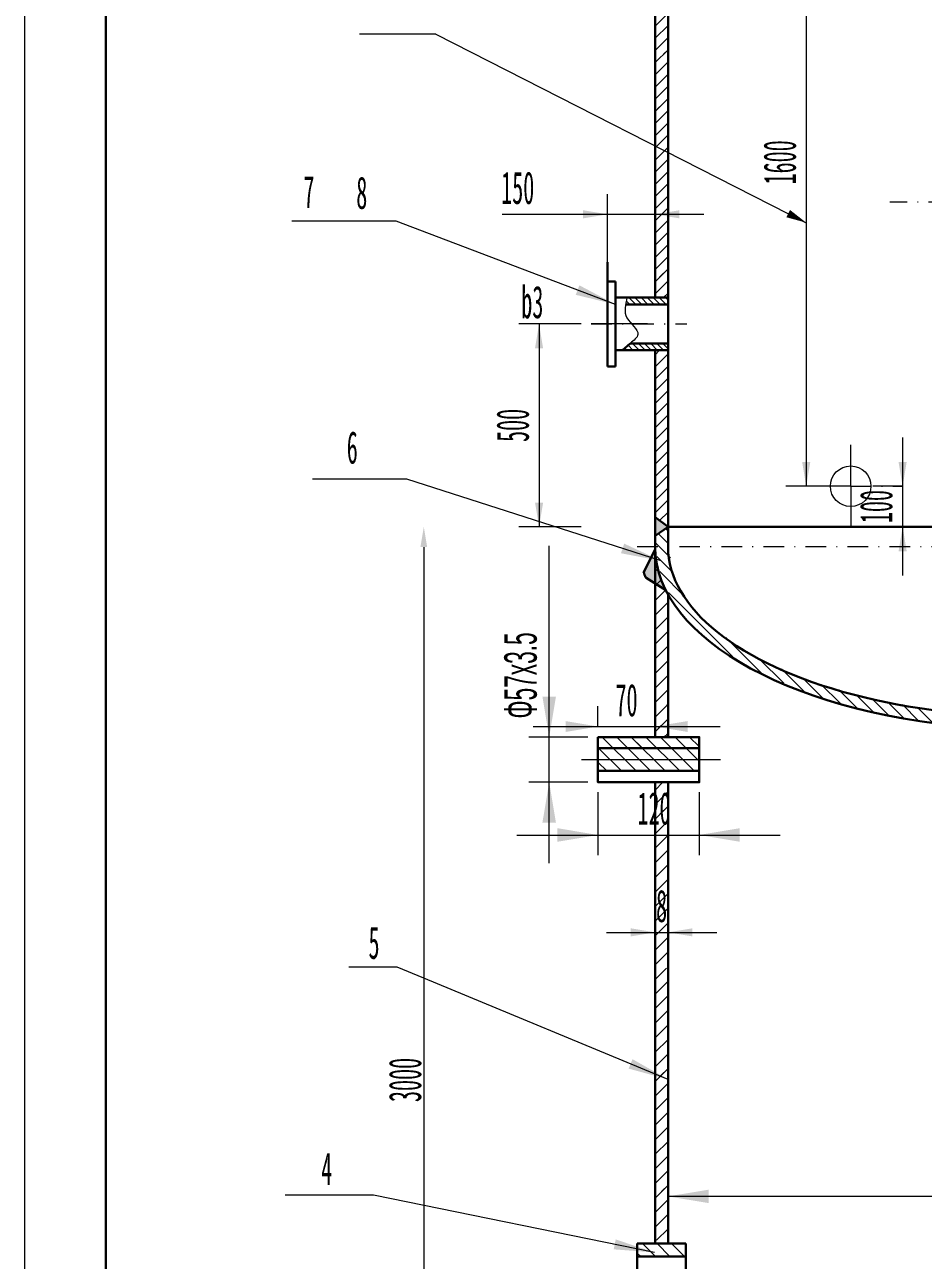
# Model space of a CAD drawing. Header units: millimetres. Extents: x -8058 to 12635, y -1342 to 1598.
# Drawn here: x 2119.8 to 2230.5, y 885.9 to 1038.1 of the extents above; entities that cross this region are included whole.
import ezdxf

# ---------------------------------------------------------------- set-up
doc = ezdxf.new("R2010")
doc.units = ezdxf.units.MM
doc.header["$LTSCALE"] = 2
doc.linetypes.add('CENTERX2', pattern=[101.599999, 63.5, -12.7, 12.7, -12.7])
doc.linetypes.add('DASHDOTX2', pattern=[50.799999, 25.4, -12.7, 0, -12.7])
for name, color, linetype, lineweight in [('A1', 7, 'Continuous', 30), ('定位线', 7, 'CENTERX2', 18), ('标注', 1, 'Continuous', 18), ('粗实线', 7, 'Continuous', 50), ('细粗线', 7, 'Continuous', 30)]:
    doc.layers.add(name, color=color, linetype=linetype, lineweight=lineweight)
doc.styles.get("Standard").update_dxf_attribs({"font": '', "width": 0.5})
doc.styles.get('Standard').set_extended_font_data('宋体')
doc.dimstyles.new('123', dxfattribs={"dimscale": 2, "dimtxt": 2.5, "dimasz": 2.5, "dimexe": 1.25, "dimexo": 0.625, "dimtad": 1, "dimdec": 0, "dimlfac": 20, "dimdsep": 46, "dimtxsty": 'Standard', "dimcen": 2.5, "dimdle": 5, "dimadec": 0, "dimazin": 0, "dimtfac": 1, "dimtdec": 0, "dimtmove": 0, "dimatfit": 3, "dimfxl": 1, "dimtolj": 1, "dimarcsym": 0})
pattern_1 = [(135, (0, 0), (-0.8980256, -0.8980256), [])]
pattern_2 = [(45, (0, 0), (-0.8980256, 0.8980256), [])]
pattern_3 = [(45, (0, 0), (-0.75, 0.75), [])]

# ---------------------------------------------------------------- blocks, each defined once
blk = doc.blocks.new('*X4')
at = {"layer": 'A1', "color": 7, "linetype": 'Continuous', "lineweight": 0}
for p, q in [((350.62, 800.25), (349.41, 801.46)), ((350.62, 801.75), (350.3, 802.08)), ((442.22, 800.15), (440.62, 801.75)), ((350.91, 798.47), (349.02, 800.35)), ((442.08, 798.79), (440.62, 800.25)), ((351.12, 796.75), (349.24, 798.63)), ((441.9, 797.47), (440.46, 798.91)), ((352.77, 793.6), (349.59, 796.79)), ((441.15, 795.23), (439.93, 796.45)), ((441.59, 796.29), (440.19, 797.68)), ((440.71, 794.17), (439.52, 795.36)), ((358.57, 786.31), (350.68, 794.2)), ((439.46, 792.41), (438.35, 793.53)), ((440.11, 793.27), (438.93, 794.44)), ((438.82, 791.56), (437.77, 792.61)), ((436.62, 789.26), (435.53, 790.34)), ((437.43, 789.94), (436.32, 791.06)), ((438.18, 790.7), (437.11, 791.77)), ((435, 787.88), (433.96, 788.92)), ((435.81, 788.57), (434.75, 789.63)), ((362.13, 784.25), (357.74, 788.64)), ((433.27, 786.61), (432.15, 787.72)), ((434.18, 787.19), (433.09, 788.28)), ((364.87, 783.01), (361.86, 786.01)), ((430.43, 784.94), (429.34, 786.04)), ((431.38, 785.5), (430.28, 786.6)), ((432.32, 786.05), (431.22, 787.16)), ((367.48, 781.9), (364.58, 784.79)), ((427.43, 783.44), (426.27, 784.61)), ((428.49, 783.89), (427.33, 785.05)), ((429.49, 784.39), (428.39, 785.48)), ((369.65, 781.22), (367.3, 783.58)), ((371.83, 780.55), (369.5, 782.87)), ((423.2, 781.68), (422, 782.88)), ((424.26, 782.12), (423.08, 783.3)), ((425.32, 782.56), (424.14, 783.73)), ((426.37, 783), (425.2, 784.17)), ((374, 779.87), (371.66, 782.21)), ((375.88, 779.49), (373.82, 781.56)), ((417.41, 779.96), (416.13, 781.25)), ((418.57, 780.3), (417.3, 781.58)), ((419.73, 780.64), (418.47, 781.9)), ((420.9, 780.98), (419.65, 782.23)), ((422.06, 781.32), (420.82, 782.55)), ((377.76, 779.12), (375.78, 781.1)), ((379.63, 778.75), (377.64, 780.74)), ((381.5, 778.38), (379.5, 780.38)), ((383.21, 778.17), (381.36, 780.02)), ((384.88, 777.99), (383.12, 779.76)), ((409.94, 778.43), (408.54, 779.84)), ((411.2, 778.67), (409.82, 780.05)), ((412.47, 778.91), (411.1, 780.27)), ((413.73, 779.15), (412.38, 780.49)), ((414.99, 779.39), (413.67, 780.71)), ((416.25, 779.63), (414.95, 780.93)), ((386.55, 777.82), (384.78, 779.6)), ((388.22, 777.65), (386.44, 779.43)), ((389.89, 777.48), (388.11, 779.27)), ((401.84, 777.53), (400.31, 779.07)), ((403.21, 777.67), (401.7, 779.17)), ((404.57, 777.8), (403.09, 779.28)), ((405.94, 777.94), (404.49, 779.39)), ((407.3, 778.07), (405.88, 779.5)), ((408.67, 778.21), (407.26, 779.62))]:
    blk.add_line(p, q, dxfattribs=at)
blk = doc.blocks.new('*X7')
at = {"layer": 'A1', "color": 7, "linetype": 'Continuous', "lineweight": 0}
for p, q in [((345.58, 824.05), (345.31, 824.32)), ((346.33, 824.05), (345.7, 824.68)), ((347.08, 824.05), (346.23, 824.9)), ((347.83, 824.05), (346.98, 824.9)), ((348.58, 824.05), (347.73, 824.9)), ((349.33, 824.05), (348.48, 824.9)), ((350.08, 824.05), (349.23, 824.9)), ((350.64, 824.23), (349.98, 824.9))]:
    blk.add_line(p, q, dxfattribs=at)
blk = doc.blocks.new('*X15')
at = {"layer": '标注', "linetype": 'Continuous'}
for points in [[(2183.17, 1001.26), (2183.67, 998.26), (2182.67, 998.26)], [(2183.17, 976.26), (2183.67, 979.26), (2182.67, 979.26)]]:
    blk.add_hatch(color=0, dxfattribs=at).paths.add_polyline_path(points, flags=0)
at = {"layer": '标注', "color": 0, "linetype": 'Continuous'}
for p, q in [((2188.36, 1001.26), (2180.67, 1001.26)), ((2183.17, 1001.26), (2183.17, 976.26)), ((2188.36, 976.26), (2180.67, 976.26))]:
    blk.add_line(p, q, dxfattribs=at)
at = {"layer": '标注', "color": 0, "insert": (2179.94, 988.76), "char_height": 4, "width": 8, "attachment_point": 5, "rotation": 90}
blk.add_mtext('500', dxfattribs=at)
blk = doc.blocks.new('*X16')
at = {"layer": '标注', "linetype": 'Continuous'}
for points in [[(2227.97, 981.26), (2228.47, 984.26), (2227.47, 984.26)], [(2227.97, 976.26), (2228.47, 973.26), (2227.47, 973.26)]]:
    blk.add_hatch(color=0, dxfattribs=at).paths.add_polyline_path(points, flags=0)
at = {"layer": '标注', "color": 0, "linetype": 'Continuous'}
blk.add_line((2227.97, 987.26), (2227.97, 970.26), dxfattribs=at)
at = {"layer": '标注', "color": 0, "insert": (2224.73, 978.76), "char_height": 4, "width": 8, "attachment_point": 5, "rotation": 90}
blk.add_mtext('100', dxfattribs=at)
blk = doc.blocks.new('*X29')
at = {"layer": '标注', "linetype": 'Continuous'}
for points in [[(2197.47, 926.28), (2194.47, 926.78), (2194.47, 925.78)], [(2199.07, 926.28), (2202.07, 926.78), (2202.07, 925.78)]]:
    blk.add_hatch(color=0, dxfattribs=at).paths.add_polyline_path(points, flags=0)
at = {"layer": '标注', "color": 0, "linetype": 'Continuous'}
for p, q in [((2191.47, 926.28), (2205.07, 926.28)), ((2197.47, 925.05), (2197.47, 923.78)), ((2199.07, 925.05), (2199.07, 923.78))]:
    blk.add_line(p, q, dxfattribs=at)
at = {"layer": '标注', "color": 0, "insert": (2198.27, 929.51), "char_height": 4, "width": 8, "attachment_point": 5}
blk.add_mtext('8', dxfattribs=at)
blk = doc.blocks.new('*X32')
at = {"layer": '标注', "linetype": 'Continuous'}
for points in [[(2216.09, 1061.09), (2216.59, 1058.09), (2215.59, 1058.09)], [(2216.09, 981.26), (2216.59, 984.26), (2215.59, 984.26)]]:
    blk.add_hatch(color=0, dxfattribs=at).paths.add_polyline_path(points, flags=0)
at = {"layer": '标注', "color": 0, "linetype": 'Continuous'}
for p, q in [((2220.32, 1061.09), (2213.59, 1061.09)), ((2216.09, 1061.09), (2216.09, 981.26)), ((2220.32, 981.26), (2213.59, 981.26))]:
    blk.add_line(p, q, dxfattribs=at)
at = {"layer": '标注', "color": 0, "insert": (2212.85, 1021.18), "char_height": 4, "width": 10.5028, "attachment_point": 5, "rotation": 90}
blk.add_mtext('1600', dxfattribs=at)
blk = doc.blocks.new('*X34')
at = {"layer": '标注', "linetype": 'Continuous'}
for points in [[(2191.59, 1014.78), (2188.59, 1015.28), (2188.59, 1014.28)], [(2197.47, 1014.78), (2200.47, 1015.28), (2200.47, 1014.28)]]:
    blk.add_hatch(color=0, dxfattribs=at).paths.add_polyline_path(points, flags=0)
at = {"layer": '标注', "color": 0, "linetype": 'Continuous'}
for p, q in [((2191.59, 1007.76), (2191.59, 1017.28)), ((2197.47, 1007.47), (2197.47, 1017.28)), ((2178.63, 1014.78), (2203.47, 1014.78))]:
    blk.add_line(p, q, dxfattribs=at)
at = {"layer": '标注', "color": 0, "insert": (2180.54, 1018.02), "char_height": 4, "width": 8, "attachment_point": 5}
blk.add_mtext('150', dxfattribs=at)
blk = doc.blocks.new('*X41')
at = {"layer": '标注', "linetype": 'Continuous'}
for points in [[(2199.07, 893.74), (2204.07, 892.91), (2204.07, 894.57)], [(2289.07, 893.74), (2284.07, 892.91), (2284.07, 894.57)]]:
    blk.add_hatch(color=0, dxfattribs=at).paths.add_polyline_path(points, flags=0)
at = {"layer": '标注', "color": 0, "linetype": 'Continuous'}
for p, q in [((2199.07, 893.24), (2199.07, 896.24)), ((2289.07, 892.97), (2289.07, 896.24)), ((2289.07, 893.74), (2199.07, 893.74))]:
    blk.add_line(p, q, dxfattribs=at)
at = {"layer": '标注', "color": 0, "insert": (2244.07, 897.46), "char_height": 5, "width": 13.5754, "attachment_point": 5}
blk.add_mtext('2000', dxfattribs=at)
blk = doc.blocks.new('*X49')
at = {"layer": '标注', "linetype": 'Continuous'}
blk.add_hatch(color=0, dxfattribs=at).paths.add_polyline_path([(45.49, -7.07), (40.47, -6.68), (40.72, -5.46)], flags=0)
at = {"layer": '标注', "color": 0, "linetype": 'Continuous'}
for p, q in [((10.86, 0), (0, 0)), ((45.49, -7.07), (10.86, 0))]:
    blk.add_line(p, q, dxfattribs=at)
at = {"layer": '标注', "color": 0}
blk.add_line((0, 0), (0, 0), dxfattribs=at)
blk = doc.blocks.new('*X50')
at = {"layer": '标注', "linetype": 'Continuous'}
blk.add_hatch(color=0, dxfattribs=at).paths.add_polyline_path([(30.1, -12.46), (25.24, -11.13), (25.72, -9.97)], flags=0)
at = {"layer": '标注', "color": 0, "linetype": 'Continuous'}
blk.add_line((30.1, -12.46), (0, 0), dxfattribs=at)
at = {"layer": '标注', "color": 0}
blk.add_line((0, 0), (0, 0), dxfattribs=at)
blk = doc.blocks.new('*X51')
at = {"layer": '标注', "linetype": 'Continuous'}
blk.add_hatch(color=0, dxfattribs=at).paths.add_polyline_path([(42.98, -10.08), (38.03, -9.14), (38.42, -7.95)], flags=0)
at = {"layer": '标注', "color": 0, "linetype": 'Continuous'}
for p, q in [((11.65, 0), (0, 0)), ((42.98, -10.08), (11.65, 0))]:
    blk.add_line(p, q, dxfattribs=at)
at = {"layer": '标注', "color": 0}
blk.add_line((0, 0), (0, 0), dxfattribs=at)
blk = doc.blocks.new('*X52')
at = {"layer": '标注', "linetype": 'Continuous'}
blk.add_hatch(color=0, dxfattribs=at).paths.add_polyline_path([(39.87, -10.25), (34.97, -9.06), (35.42, -7.89)], flags=0)
at = {"layer": '标注', "color": 0, "linetype": 'Continuous'}
for p, q in [((12.86, 0), (0, 0)), ((39.87, -10.25), (12.86, 0))]:
    blk.add_line(p, q, dxfattribs=at)
at = {"layer": '标注', "color": 0}
blk.add_line((0, 0), (0, 0), dxfattribs=at)
blk = doc.blocks.new('*X71')
at = {"layer": 'A1', "linetype": 'Continuous', "lineweight": 0}
for points in [[(2190.43, 951.65), (2186.43, 952.32), (2186.43, 950.98)], [(2197.47, 951.65), (2201.47, 952.32), (2201.47, 950.98)]]:
    blk.add_hatch(color=0, dxfattribs=at).paths.add_polyline_path(points, flags=0)
at = {"layer": 'A1', "color": 0, "linetype": 'Continuous', "lineweight": 0}
for p, q in [((2190.43, 951.6), (2190.43, 954.15)), ((2197.47, 951.6), (2197.47, 954.15)), ((2182.43, 951.65), (2205.47, 951.65))]:
    blk.add_line(p, q, dxfattribs=at)
at = {"layer": 'A1', "color": 0, "linetype": 'DASHDOTX2', "lineweight": 0, "insert": (2193.95, 954.88), "char_height": 4, "width": 8, "attachment_point": 5}
blk.add_mtext('70', dxfattribs=at)
blk = doc.blocks.new('*X72')
at = {"layer": 'A1', "linetype": 'Continuous', "lineweight": 0}
for points in [[(2184.42, 950.35), (2183.58, 955.35), (2185.25, 955.35)], [(2184.42, 944.79), (2183.58, 939.79), (2185.25, 939.79)]]:
    blk.add_hatch(color=0, dxfattribs=at).paths.add_polyline_path(points, flags=0)
at = {"layer": 'A1', "color": 0, "linetype": 'Continuous', "lineweight": 0}
for p, q in [((2184.42, 934.79), (2184.42, 960.35)), ((2189.18, 950.35), (2181.92, 950.35)), ((2189.18, 944.79), (2181.92, 944.79))]:
    blk.add_line(p, q, dxfattribs=at)
blk = doc.blocks.new('*X73')
at = {"layer": 'A1', "linetype": 'Continuous', "lineweight": 0}
for points in [[(2190.43, 938.28), (2185.43, 939.12), (2185.43, 937.45)], [(2202.9, 938.28), (2207.9, 939.12), (2207.9, 937.45)]]:
    blk.add_hatch(color=0, dxfattribs=at).paths.add_polyline_path(points, flags=0)
at = {"layer": 'A1', "color": 0, "linetype": 'Continuous', "lineweight": 0}
for p, q in [((2190.43, 943.54), (2190.43, 935.78)), ((2202.9, 943.54), (2202.9, 935.78)), ((2180.43, 938.28), (2212.9, 938.28))]:
    blk.add_line(p, q, dxfattribs=at)
at = {"layer": 'A1', "color": 0, "linetype": 'DASHDOTX2', "lineweight": 0, "insert": (2196.66, 941.53), "char_height": 4, "width": 11.1508, "attachment_point": 5}
blk.add_mtext(' 120', dxfattribs=at)

msp = doc.modelspace()

# ---------------------------------------------------------------- hatches: boundary and pattern name
at = {"layer": 'A1', "lineweight": 0}
h = msp.add_hatch(dxfattribs=at)
h.set_pattern_fill('JIS_WOOD', color=0, style=0, pattern_type=0)
h.set_pattern_definition(pattern_3)
h.paths.add_polyline_path([(2197.469, 1051.744), (2199.069, 1050.842), (2199.069, 1101.399), (2197.469, 1102.132), (2197.469, 1060.72)], flags=0)
h.paths.add_polyline_path([(2199.069, 1112.973), (2199.069, 1131.27), (2199.069, 1136.551), (2197.469, 1137.483), (2197.469, 1131.27), (2197.469, 1113.841)], flags=0)
h.paths.add_polyline_path([(2197.469, 1007.437), (2199.069, 1006.27), (2199.069, 1028.02), (2197.469, 1028.02)], flags=0)
h.paths.add_polyline_path([(2197.469, 1034.52), (2199.069, 1034.52), (2199.069, 1050.842), (2197.469, 1051.744)], flags=0)
h.paths.add_polyline_path([(2197.469, 1113.841), (2199.069, 1112.973), (2199.069, 1108.77), (2199.069, 1101.399), (2197.469, 1102.132)], flags=0)
h = msp.add_hatch(dxfattribs=at)
h.set_pattern_fill('JIS_WOOD', color=0, style=0, pattern_type=0)
h.set_pattern_definition(pattern_3)
h.paths.add_polyline_path([(2197.469, 1021.744), (2199.069, 1020.842), (2199.069, 1071.399), (2197.469, 1072.132), (2197.469, 1030.72)], flags=0)
h.paths.add_polyline_path([(2199.069, 1082.973), (2199.069, 1101.27), (2199.069, 1106.551), (2197.469, 1107.483), (2197.469, 1101.27), (2197.469, 1083.841)], flags=0)
h.paths.add_polyline_path([(2197.469, 977.437), (2199.069, 976.27), (2199.069, 998.02), (2197.469, 998.02)], flags=0)
h.paths.add_polyline_path([(2197.469, 1004.52), (2199.069, 1004.52), (2199.069, 1020.842), (2197.469, 1021.744)], flags=0)
h.paths.add_polyline_path([(2197.469, 1083.841), (2199.069, 1082.973), (2199.069, 1078.77), (2199.069, 1071.399), (2197.469, 1072.132)], flags=0)
h = msp.add_hatch(dxfattribs=at)
h.set_pattern_fill('JIS_WOOD', color=0, style=0, pattern_type=0)
h.set_pattern_definition([(135, (0, 0), (-0.375, -0.375), [])])
edge = h.paths.add_edge_path(flags=0)
edge.add_line((2199.069, 1003.665), (2199.069, 1004.515))
edge.add_line((2199.069, 1004.515), (2194.005, 1004.515))
edge.add_spline(control_points=[(2194.005, 1004.515), (2193.936, 1004.23), (2193.867, 1003.946), (2193.82, 1003.665)], knot_values=[0, 0, 0, 0, 0.8701692, 0.8701692, 0.8701692, 0.8701692], weights=[1, 1, 1, 1], degree=3, periodic=0)
edge.add_line((2193.82, 1003.665), (2199.069, 1003.665))
at = {"layer": 'A1'}
msp.add_hatch(color=0, dxfattribs=at).paths.add_polyline_path([(2197.469, 977.432), (2197.469, 976.265), (2197.469, 975.156), (2199.069, 976.265)], flags=0)
h = msp.add_hatch(color=0, dxfattribs=at)
edge = h.paths.add_edge_path(flags=0)
edge.add_line((2197.469, 973.465), (2196.062, 970.662))
edge.add_arc((2200.051, 971.784), 4.144, 195.71939, 204.89628)
edge.add_line((2196.292, 970.04), (2196.367, 969.992))
edge.add_line((2196.367, 969.992), (2197.469, 969.293))
edge.add_line((2197.469, 969.293), (2197.469, 973.465))
at = {"layer": 'A1', "lineweight": 0}
h = msp.add_hatch(dxfattribs=at)
h.set_pattern_fill('ANSI31', color=0, style=0, pattern_type=0)
h.set_pattern_definition(pattern_2)
edge = h.paths.add_edge_path(flags=0)
edge.add_spline(control_points=[(2197.469, 973.765), (2197.469, 970.791), (2199.069, 967.92)], knot_values=[0, 0, 0, 6.1275383, 6.1275383, 6.1275383], weights=[1, 1, 1], degree=2, periodic=0)
edge.add_line((2197.469, 973.765), (2197.469, 954.271))
edge.add_line((2197.469, 954.271), (2199.069, 954.271))
edge.add_line((2199.069, 954.271), (2199.069, 963.012))
edge.add_line((2199.069, 963.012), (2199.069, 967.92))
at = {"layer": 'A1'}
h = msp.add_hatch(color=0, dxfattribs=at)
edge = h.paths.add_edge_path(flags=0)
edge.add_line((2197.469, 969.293), (2198.784, 968.458))
edge.add_spline(control_points=[(2198.784, 968.458), (2197.541, 970.93), (2197.473, 973.473)], knot_values=[0, 0, 0, 5.2259687, 5.2259687, 5.2259687], weights=[1, 1, 1], degree=2, periodic=0)
edge.add_line((2197.473, 973.473), (2197.469, 973.465))
edge.add_line((2197.469, 973.465), (2197.469, 973.202))
edge.add_line((2197.469, 973.202), (2197.469, 969.293))
at = {"layer": 'A1', "lineweight": 0}
h = msp.add_hatch(dxfattribs=at)
h.set_pattern_fill('ANSI31', color=0, style=0, pattern_type=0)
h.set_pattern_definition(pattern_2)
h.paths.add_polyline_path([(2199.069, 944.789), (2197.469, 944.789), (2197.469, 940.833), (2199.069, 940.833)], flags=0)
h.paths.add_polyline_path([(2197.469, 950.354), (2199.069, 950.354), (2199.069, 954.482), (2199.02, 954.571), (2198.971, 954.661), (2198.923, 954.75), (2198.876, 954.84), (2198.83, 954.929), (2198.784, 955.019), (2198.74, 955.109), (2198.696, 955.199), (2198.652, 955.289), (2198.61, 955.379), (2198.568, 955.469), (2198.527, 955.559), (2198.487, 955.65), (2198.448, 955.74), (2198.409, 955.831), (2198.371, 955.921), (2198.334, 956.012), (2198.298, 956.102), (2198.262, 956.193), (2198.228, 956.284), (2198.194, 956.375), (2198.16, 956.466), (2198.128, 956.557), (2198.096, 956.648), (2198.065, 956.739), (2198.035, 956.831), (2198.006, 956.922), (2197.977, 957.013), (2197.949, 957.105), (2197.922, 957.196), (2197.896, 957.288), (2197.871, 957.379), (2197.846, 957.471), (2197.822, 957.563), (2197.799, 957.654), (2197.777, 957.746), (2197.755, 957.838), (2197.734, 957.93), (2197.714, 958.022), (2197.695, 958.113), (2197.677, 958.205), (2197.659, 958.297), (2197.642, 958.389), (2197.626, 958.481), (2197.611, 958.574), (2197.596, 958.666), (2197.583, 958.758), (2197.57, 958.85), (2197.557, 958.942), (2197.546, 959.034), (2197.535, 959.127), (2197.526, 959.219), (2197.517, 959.311), (2197.508, 959.404), (2197.501, 959.496), (2197.494, 959.588), (2197.488, 959.681), (2197.483, 959.773), (2197.479, 959.865), (2197.475, 959.958), (2197.473, 960.05), (2197.471, 960.142), (2197.469, 960.235), (2197.469, 960.327)], flags=0)
h = msp.add_hatch(dxfattribs=at)
h.set_pattern_fill('ANSI31', color=0, style=0, pattern_type=0)
h.set_pattern_definition(pattern_2)
h.paths.add_polyline_path([(2197.469, 950.354), (2198.868, 950.354), (2198.876, 950.338), (2198.83, 950.428), (2198.784, 950.517), (2198.74, 950.607), (2198.696, 950.697), (2198.652, 950.787), (2198.61, 950.877), (2198.568, 950.967), (2198.527, 951.058), (2198.487, 951.148), (2198.448, 951.238), (2198.409, 951.329), (2198.371, 951.42), (2198.334, 951.51), (2198.298, 951.601), (2198.262, 951.692), (2198.228, 951.783), (2198.194, 951.873), (2198.16, 951.964), (2198.128, 952.055), (2198.096, 952.147), (2198.065, 952.238), (2198.035, 952.329), (2198.006, 952.42), (2197.977, 952.512), (2197.949, 952.603), (2197.922, 952.695), (2197.896, 952.786), (2197.871, 952.878), (2197.846, 952.969), (2197.822, 953.061), (2197.799, 953.153), (2197.777, 953.244), (2197.755, 953.336), (2197.734, 953.428), (2197.714, 953.52), (2197.695, 953.612), (2197.677, 953.704), (2197.659, 953.796), (2197.642, 953.888), (2197.626, 953.98), (2197.611, 954.072), (2197.596, 954.164), (2197.583, 954.256), (2197.57, 954.348), (2197.557, 954.441), (2197.546, 954.533), (2197.535, 954.625), (2197.526, 954.717), (2197.517, 954.81), (2197.508, 954.902), (2197.501, 954.994), (2197.494, 955.087), (2197.488, 955.179), (2197.483, 955.271), (2197.479, 955.364), (2197.475, 955.456), (2197.473, 955.549), (2197.471, 955.641), (2197.469, 955.733), (2197.469, 955.826)], flags=0)
h.paths.add_polyline_path([(2199.069, 944.789), (2197.469, 944.789), (2197.469, 936.332), (2199.069, 936.332)], flags=0)
h = msp.add_hatch(dxfattribs=at)
h.set_pattern_fill('ANSI31', color=0, style=0, pattern_type=0)
h.set_pattern_definition(pattern_1)
h.paths.add_polyline_path([(2202.903, 950.354), (2190.426, 950.354), (2190.426, 948.988), (2202.865, 948.988), (2202.903, 948.988)], flags=0)
h = msp.add_hatch(dxfattribs=at)
h.set_pattern_fill('ANSI31', color=0, style=0, pattern_type=0)
h.set_pattern_definition(pattern_1)
h.paths.add_polyline_path([(2190.426, 946.177), (2202.903, 946.177), (2202.903, 950.354), (2190.426, 950.354)], flags=0)
h = msp.add_hatch(dxfattribs=at)
h.set_pattern_fill('ANSI31', color=0, style=0, pattern_type=0)
h.set_pattern_definition(pattern_2)
edge = h.paths.add_edge_path(flags=0)
edge.add_spline(control_points=[(2197.469, 942.324), (2197.469, 939.35), (2199.069, 936.479)], knot_values=[0, 0, 0, 6.1275383, 6.1275383, 6.1275383], weights=[1, 1, 1], degree=2, periodic=0)
edge.add_line((2197.469, 942.324), (2197.469, 922.83))
edge.add_line((2197.469, 922.83), (2199.069, 922.83))
edge.add_line((2199.069, 922.83), (2199.069, 931.571))
edge.add_line((2199.069, 931.571), (2199.069, 936.479))
h = msp.add_hatch(dxfattribs=at)
h.set_pattern_fill('ANSI31', color=0, style=0, pattern_type=0)
h.set_pattern_definition(pattern_2)
edge = h.paths.add_edge_path(flags=0)
edge.add_spline(control_points=[(2197.469, 927.324), (2197.469, 924.35), (2199.069, 921.479)], knot_values=[0, 0, 0, 6.1275383, 6.1275383, 6.1275383], weights=[1, 1, 1], degree=2, periodic=0)
edge.add_line((2197.469, 927.324), (2197.469, 907.83))
edge.add_line((2197.469, 907.83), (2199.069, 907.83))
edge.add_line((2199.069, 907.83), (2199.069, 916.571))
edge.add_line((2199.069, 916.571), (2199.069, 921.479))
h = msp.add_hatch(dxfattribs=at)
h.set_pattern_fill('ANSI31', color=0, style=0, pattern_type=0)
h.set_pattern_definition(pattern_2)
edge = h.paths.add_edge_path(flags=0)
edge.add_spline(control_points=[(2197.469, 913.824), (2197.469, 910.85), (2199.069, 907.979)], knot_values=[0, 0, 0, 6.1275383, 6.1275383, 6.1275383], weights=[1, 1, 1], degree=2, periodic=0)
edge.add_line((2197.469, 913.824), (2197.469, 894.33))
edge.add_line((2197.469, 894.33), (2199.069, 894.33))
edge.add_line((2199.069, 894.33), (2199.069, 903.071))
edge.add_line((2199.069, 903.071), (2199.069, 907.979))
h = msp.add_hatch(dxfattribs=at)
h.set_pattern_fill('ANSI31', color=0, style=0, pattern_type=0)
h.set_pattern_definition(pattern_2)
edge = h.paths.add_edge_path(flags=0)
edge.add_spline(control_points=[(2197.469, 907.824), (2197.469, 904.85), (2199.069, 901.979)], knot_values=[0, 0, 0, 6.1275383, 6.1275383, 6.1275383], weights=[1, 1, 1], degree=2, periodic=0)
edge.add_line((2197.469, 907.824), (2197.469, 888.33))
edge.add_line((2197.469, 888.33), (2199.069, 888.33))
edge.add_line((2199.069, 888.33), (2199.069, 897.071))
edge.add_line((2199.069, 897.071), (2199.069, 901.979))
h = msp.add_hatch(dxfattribs=at)
h.set_pattern_fill('ANSI31', color=0, style=0, pattern_type=0)
h.set_pattern_definition(pattern_1)
h.paths.add_polyline_path([(2201.269, 887.915), (2195.269, 887.915), (2195.269, 886.315), (2201.269, 886.315)], flags=0)
at = {"layer": '标注', "linetype": 'DASHDOTX2'}
msp.add_hatch(color=0, dxfattribs=at).paths.add_polyline_path([(2168.551, 973.765), (2169.384, 973.765), (2168.967, 976.265)], flags=0)

# ---------------------------------------------------------------- linework, layer by layer
at = {"layer": 'A1', "color": 0}
for p, q in [((2197.469, 1004.515), (2197.469, 1101.265)), ((2197.469, 1004.515), (2197.469, 1101.265)), ((2191.59, 1004.546), (2191.59, 1008.897)), ((2197.469, 1004.546), (2197.469, 1008.897)), ((2199.09, 1001.265), (2199.09, 1004.515)), ((2199.09, 1004.515), (2199.09, 1001.265)), ((2199.09, 1004.515), (2199.09, 1003.665)), ((2199.09, 1001.265), (2199.09, 998.015)), ((2192.59, 998.015), (2192.59, 998.865)), ((2194.394, 998.865), (2193.459, 998.015)), ((2197.469, 976.265), (2197.469, 998.015)), ((2197.469, 976.265), (2197.469, 998.015)), ((2199.069, 976.265), (2197.469, 977.432)), ((2199.069, 976.265), (2197.469, 975.156)), ((2199.069, 976.265), (2197.469, 975.156)), ((2199.069, 976.265), (2197.469, 975.156)), ((2199.069, 976.265), (2199.069, 976.265)), ((2199.069, 976.265), (2199.069, 973.765)), ((2197.469, 975.156), (2197.469, 973.202)), ((2197.473, 973.473), (2196.047, 970.632)), ((2197.473, 973.473), (2197.473, 970.327)), ((2196.292, 970.04), (2196.367, 969.992)), ((2196.367, 969.992), (2198.784, 968.458)), ((2197.469, 950.354), (2197.469, 956.69)), ((2197.469, 923.651), (2197.469, 923.683)), ((2199.069, 923.651), (2199.069, 923.683)), ((2197.469, 887.915), (2199.069, 887.915))]:
    msp.add_line(p, q, dxfattribs=at)
at = {"layer": 'A1', "color": 0, "lineweight": 30}
for p, q in [((2197.469, 1004.515), (2197.469, 1101.265)), ((2199.069, 1101.265), (2199.069, 973.765)), ((2192.59, 1006.515), (2191.59, 1006.515)), ((2191.59, 996.015), (2191.59, 1006.515)), ((2192.59, 1004.515), (2192.59, 1006.515)), ((2192.59, 998.015), (2192.59, 1004.515)), ((2192.59, 1004.515), (2199.09, 1004.515)), ((2199.09, 1003.665), (2193.82, 1003.665)), ((2199.09, 998.015), (2192.59, 998.015)), ((2192.59, 998.015), (2192.59, 996.015)), ((2194.394, 998.865), (2199.09, 998.865)), ((2197.469, 976.265), (2197.469, 998.015)), ((2192.59, 996.015), (2191.59, 996.015)), ((2197.469, 976.265), (2197.469, 950.354)), ((2199.069, 976.265), (2289.069, 976.265)), ((2199.069, 967.92), (2199.069, 950.354)), ((2199.069, 950.354), (2199.069, 963.012)), ((2190.388, 948.988), (2202.865, 948.988)), ((2190.426, 946.177), (2202.903, 946.177)), ((2197.469, 944.789), (2197.469, 887.915)), ((2199.069, 905.628), (2199.069, 944.789)), ((2199.069, 887.915), (2199.069, 905.628)), ((2195.269, 887.915), (2195.269, 864.594)), ((2195.269, 866.215), (2195.269, 887.915)), ((2195.269, 887.915), (2195.269, 886.315)), ((2195.269, 887.915), (2201.269, 887.915)), ((2201.269, 864.615), (2201.269, 887.915)), ((2195.269, 886.315), (2201.269, 886.315))]:
    msp.add_line(p, q, dxfattribs=at)
at = {"layer": 'A1', "color": 0, "lineweight": 0}
for p, q in [((2170.436, 1036.977), (2216.09, 1013.733)), ((2202.865, 948.988), (2202.903, 948.988))]:
    msp.add_line(p, q, dxfattribs=at)
at = {"layer": 'A1', "color": 0, "linetype": 'DASHDOTX2', "lineweight": 0}
for p, q in [((2184.418, 960.354), (2184.418, 973.9)), ((2188.399, 947.571), (2205.543, 947.571)), ((2165.696, 921.974), (2159.728, 921.974)), ((2168.967, 920.62), (2165.696, 921.974))]:
    msp.add_line(p, q, dxfattribs=at)
at = {"layer": 'A1', "color": 0, "lineweight": 0}
msp.add_lwpolyline([(2213.872, 1014.864, 1, 0, 0), (2216.078, 1013.755, 0, 0, 0)], format="xyseb", dxfattribs=at)
at = {"layer": 'A1', "color": 0, "lineweight": 30}
msp.add_lwpolyline([(2190.426, 950.354), (2202.903, 950.354), (2202.903, 944.789), (2190.426, 944.789)], close=True, dxfattribs=at)
at = {"layer": 'A1', "color": 0, "lineweight": 0}
msp.add_circle((2221.569, 981.265), 2.5, dxfattribs=at)
at = {"layer": 'A1', "color": 0}
msp.add_arc((2200.051, 971.784), 4.144, 195.71939, 204.89629, dxfattribs=at)
for major_axis, ratio, start_param, end_param in [((46.6, 0), 0.4828326, 3.1415927, 4.5946277), ((-45, 0), 0.4644444, 6.2477987, 9.4174185), ((-45, 0), 0.4644444, 6.2477987, 9.4174185)]:
    msp.add_ellipse((2244.069, 973.765), major_axis=major_axis, ratio=ratio, start_param=start_param, end_param=end_param, dxfattribs=at)
at = {"layer": 'A1', "color": 0, "linetype": 'ByBlock'}
msp.add_ellipse((2244.069, 973.765), major_axis=(-45, 0), ratio=0.4644444, start_param=6.2477987, end_param=9.4174185, dxfattribs=at)
at = {"layer": 'A1', "color": 0, "lineweight": 0}
msp.add_open_spline([(2194.005, 1004.515), (2193.795, 1003.652), (2193.379, 1001.942), (2196.047, 1000.21), (2194.844, 999.231), (2194.394, 998.865)], degree=3, knots=[0, 0, 0, 0, 2.5245396, 5.0006309, 6.4818401, 6.4818401, 6.4818401, 6.4818401], dxfattribs=at)
at = {"layer": '定位线', "color": 0, "linetype": 'DASHDOTX2', "ltscale": 0.05}
for p, q in [((2244.069, 1016.265), (2226.406, 1016.265)), ((2189.605, 1001.265), (2201.388, 1001.265)), ((2221.569, 981.265), (2216.416, 981.265)), ((2221.569, 981.265), (2227.998, 981.265)), ((2195.279, 973.85), (2296.407, 973.85))]:
    msp.add_line(p, q, dxfattribs=at)
at = {"layer": '定位线', "color": 0, "linetype": 'DASHDOTX2'}
for p, q in [((2196.522, 1001.265), (2189.605, 1001.265)), ((2221.569, 981.265), (2221.569, 986.385)), ((2221.569, 981.265), (2221.569, 976.265))]:
    msp.add_line(p, q, dxfattribs=at)
at = {"layer": '标注', "color": 0}
for p, q in [((2170.436, 1036.977), (2161.05, 1036.977)), ((2227.967, 981.265), (2224.287, 981.265)), ((2168.967, 973.765), (2168.967, 826.765))]:
    msp.add_line(p, q, dxfattribs=at)
at = {"layer": '粗实线', "lineweight": 9}
msp.add_line((2119.788, 756.6), (2119.788, 1597.6), dxfattribs=at)
at = {"layer": '细粗线'}
msp.add_line((2129.788, 781.6), (2129.788, 1587.6), dxfattribs=at)

# ---------------------------------------------------------------- block references
at = {"layer": 'A1', "color": 0, "lineweight": 0}
for name in ['*X7', '*X4']:
    msp.add_blockref(name, (1848.447, 173.964), dxfattribs=at)
at = {"layer": '标注', "color": 0}
for name, p in [('*X52', (2152.721, 1013.915)), ('*X51', (2155.237, 982.142)), ('*X50', (2168.967, 920.62)), ('*X49', (2151.896, 893.897))]:
    msp.add_blockref(name, p, dxfattribs=at)

# ---------------------------------------------------------------- texts
at = {"layer": 'A1', "color": 0, "linetype": 'DASHDOTX2', "lineweight": 0, "insert": (2160.645, 1019.443), "char_height": 4, "width": 8.76547, "attachment_point": 1}
msp.add_mtext('8', dxfattribs=at)
at = {"layer": 'A1', "color": 0, "linetype": 'DASHDOTX2', "lineweight": 0, "insert": (2178.884, 952.637), "char_height": 4, "width": 87.73227, "attachment_point": 1, "rotation": 90}
msp.add_mtext('{\\farial|b0|i0|c134|p2;Φ57x3.5}', dxfattribs=at)
at = {"layer": '标注', "color": 0, "width": 0.5}
msp.add_text('3000', height=4, rotation=90, dxfattribs=at).set_placement((2168.642, 905.37))
at = {"layer": '标注', "color": 0, "char_height": 4, "attachment_point": 1}
for s, insert, width in [('7', (2154.131, 1019.55), 7.86815), ('b3', (2180.979, 1005.971), 7.00252), ('6', (2159.473, 988.048), 7.86815), ('5', (2162.153, 927.019), 7.86815), ('4', (2156.324, 899.147), 7.86815)]:
    msp.add_mtext(s, dxfattribs=dict(at, insert=insert, width=width))

# ---------------------------------------------------------------- dimensions: what is measured, and where the dimension line sits
at = {"layer": 'A1', "color": 0, "linetype": 'DASHDOTX2', "lineweight": 0}
dim = msp.add_linear_dim(base=(2184.418, 950.354), p1=(2190.426, 944.789), p2=(2190.426, 950.354), angle=90, text=' ', dimstyle='123', override={"dimsah": 1, "dimtzin": 0}, dxfattribs=at)
dim.commit()
dim.dimension.update_dxf_attribs({"geometry": '*X72', "text_midpoint": (2183.168, 947.571)})
for base, p1, p2, text, override, picture, middle in [((2197.469, 951.648), (2190.426, 950.354), (2197.469, 950.354), '70', {"dimtxt": 2, "dimasz": 2, "dimsah": 1, "dimdle": 4, "dimtzin": 0}, '*X71', (2193.948, 954.876)), ((2202.903, 938.283), (2190.426, 944.789), (2202.903, 944.789), ' 120', {"dimtxt": 2, "dimsah": 1, "dimtzin": 0}, '*X73', (2196.664, 941.533))]:
    dim = msp.add_linear_dim(base=base, p1=p1, p2=p2, text=text, dimstyle='123', override=override, dxfattribs=at)
    dim.commit()
    dim.dimension.update_dxf_attribs({"geometry": picture, "text_midpoint": middle})
at = {"layer": '标注', "color": 0}
dim = msp.add_linear_dim(base=(2216.09, 981.265), p1=(2221.569, 1061.085), p2=(2221.569, 981.265), angle=270, text='1600', dimstyle='123', override={"dimtxt": 2, "dimasz": 1.5, "dimsah": 1, "dimdle": 3, "dimtzin": 0}, dxfattribs=at)
dim.commit()
dim.dimension.update_dxf_attribs({"geometry": '*X32', "text_midpoint": (2212.851, 1021.175), "dimtype": 160})
dim = msp.add_linear_dim(base=(2197.469, 1014.782), p1=(2191.59, 1006.515), p2=(2197.469, 1006.216), text='150', dimstyle='123', override={"dimtxt": 2, "dimasz": 1.5, "dimsah": 1, "dimdle": 3, "dimtzin": 0}, dxfattribs=at)
dim.commit()
dim.dimension.update_dxf_attribs({"geometry": '*X34', "text_midpoint": (2180.54, 1018.021), "dimtype": 160})
for base, p1, p2, picture, middle in [((2183.171, 976.265), (2189.605, 1001.265), (2189.605, 976.265), '*X15', (2179.944, 988.765)), ((2227.967, 976.265), (2227.967, 981.265), (2227.967, 976.265), '*X16', (2224.728, 978.765))]:
    dim = msp.add_linear_dim(base=base, p1=p1, p2=p2, angle=270, dimstyle='123', override={"dimtxt": 2, "dimasz": 1.5, "dimsah": 1, "dimdle": 3, "dimtzin": 0}, dxfattribs=at)
    dim.commit()
    dim.dimension.update_dxf_attribs({"geometry": picture, "text_midpoint": middle})
for base, p1, p2, text, override, picture, middle in [((2199.069, 926.282), (2197.469, 926.299), (2199.069, 926.299), '8', {"dimtxt": 2, "dimasz": 1.5, "dimsah": 1, "dimdle": 3, "dimtzin": 0}, '*X29', (2198.269, 929.51)), ((2199.069, 893.739), (2289.069, 891.718), (2199.069, 891.993), '2000', {"dimsah": 1, "dimtzin": 0}, '*X41', (2244.069, 897.461))]:
    dim = msp.add_linear_dim(base=base, p1=p1, p2=p2, text=text, dimstyle='123', override=override, dxfattribs=at)
    dim.commit()
    dim.dimension.update_dxf_attribs({"geometry": picture, "text_midpoint": middle})

doc.saveas('drawing.dxf')
